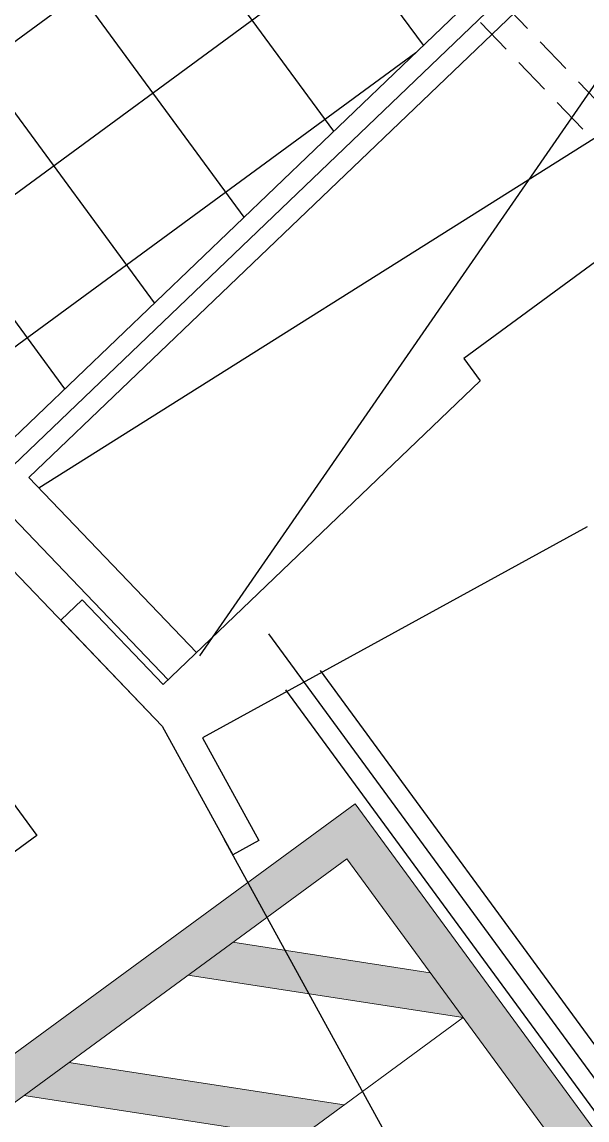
# Model space of a CAD drawing. Header units: millimetres. Extents: x 75184266 to 76346726, y -35850126 to -33679385.
# Drawn here: x 75398920 to 75401790, y -34611972 to -34606396 of the extents above; entities that cross this region are included whole.
import ezdxf

# ---------------------------------------------------------------- set-up
doc = ezdxf.new("R2010")
doc.units = ezdxf.units.MM
doc.header["$LTSCALE"] = 50
doc.header["$MEASUREMENT"] = 0
doc.linetypes.add('HIDDEN2', pattern=[0.1875, 0.125, -0.0625])
doc.linetypes.add('XR-지하3층$0$H', pattern=[1.3, 0.8, -0.5])
for name, color, linetype in [('XR-지하3층$0$5', 5, 'CONTINUOUS'), ('XR-지하3층$0$A-주차', 9, 'CONTINUOUS'), ('XR-지하3층$0$장애인', 11, 'CONTINUOUS')]:
    doc.layers.add(name, color=color, linetype=linetype)
doc.layers.add('건축', color=8, linetype='CONTINUOUS', plot=False)

# ---------------------------------------------------------------- blocks, each defined once
blk = doc.blocks.new('XR-지하3층$0$장애인 주차')
at = {"layer": 'XR-지하3층$0$장애인', "lineweight": 5, "true_color": 0xffffff}
blk.add_hatch(color=7, dxfattribs=at).paths.add_polyline_path([(2472, 3994.9), (2472, -1005.1), (3842, -1005.1), (3842, -805.1), (2672, -805.1), (2672, 3794.9), (5572, 3794.9), (5572, -805.1), (4402, -805.1), (4402, -1005.1), (5772, -1005.1), (5772, 3994.9)])
h = blk.add_hatch(color=7, dxfattribs=at)
h.paths.add_polyline_path([(5572, 2794.9), (5572, 3077.8), (4854.8, 3794.9), (4572, 3794.9)])
h.paths.add_polyline_path([(4572, 3044.9), (4572, 2762.1), (5572, 1762.1), (5572, 2044.9)])
h.paths.add_polyline_path([(4572, 2012.1), (4572, 1729.2), (5572, 729.2), (5572, 1012.1)])
h.paths.add_polyline_path([(5572, -303.6), (5572, -20.8), (4572, 979.2), (4572, 696.4)])
h.paths.add_polyline_path([(4572, -53.6), (4572, -336.5), (5040.6, -805.1), (5323.4, -805.1)])
at = {"layer": 'XR-지하3층$0$5', "lineweight": 5}
for p, q in [((4572, 3794.9), (4572, -805.1)), ((5572, 2794.9), (4572, 3794.9)), ((5572, 3077.8), (4854.8, 3794.9)), ((5572, 2044.9), (4572, 3044.9)), ((5572, 1762.1), (4572, 2762.1))]:
    blk.add_line(p, q, dxfattribs=at)
for points in [[(3842, -1005.1), (2472, -1005.1), (2472, 3994.9), (5772, 3994.9), (5772, -1005.1), (4402, -1005.1)], [(3842, -805.1), (2672, -805.1), (2672, 3794.9), (5572, 3794.9), (5572, -805.1), (4402, -805.1)]]:
    blk.add_lwpolyline(points, dxfattribs=at)
blk = doc.blocks.new('XR-지하3층$0$A$C73B52ADF')
at = {"layer": 'XR-지하3층$0$A-주차', "elevation": 0}
for points in [[(-2037.7, 2465.6), (-37.7, 2465.6), (-37.7, -1134.4), (-2037.7, -1134.4)], [(-1166.3, 2020.7), (-1166.3, 1870.7), (-1832.2, 1870.7), (-1832.2, 2020.7)]]:
    blk.add_lwpolyline(points, close=True, dxfattribs=at)

msp = doc.modelspace()

# ---------------------------------------------------------------- hatches: boundary and pattern name
at = {"layer": '건축', "ltscale": 100}
h = msp.add_hatch(dxfattribs=at)
h.set_pattern_fill('NET', color=256, scale=5000, angle=36.2507)
h.set_pattern_definition([(216.265, (75407715.4, -34606216.7), (369.702, -503.93), []), (306.265, (75407715.4, -34606216.7), (503.93, 369.702), [])])
h.paths.add_polyline_path([(75408902.1, -34599045.6), (75404709.6, -34602121.3), (75403708.9, -34600757.2), (75403121.8, -34601188), (75402333.7, -34601942.8), (75402543.4, -34602161.7), (75402326.7, -34602369.2), (75402082.8, -34602114.5), (75397107.1, -34606879.7), (75398764.9, -34608615.1), (75402995.3, -34604563.6), (75402697.7, -34604252.8), (75403445.1, -34603536.9), (75403661.8, -34603329.4), (75404247, -34603940.4), (75406546.3, -34607074.4), (75408150.8, -34605897.3), (75407467.6, -34604966), (75407032.2, -34605285.4), (75405944.2, -34603802.5), (75406048.6, -34603123.5), (75409849.6, -34600334.9)])

# ---------------------------------------------------------------- linework, layer by layer
msp.add_line((75403281.2, -34604428.3), (75398763.9, -34608754.4), dxfattribs=at)
at = {"layer": '건축', "ltscale": 0.5}
for p, q in [((75402995.3, -34604563.6), (75398672.3, -34608703.6)), ((75403133.7, -34604708), (75398955.1, -34608709.7)), ((75403165.5, -34604776.7), (75399821.1, -34609614)), ((75399004.6, -34608761.4), (75403981.8, -34605628.9)), ((75402025.5, -34607472.1), (75401163.1, -34608104.9)), ((75401163.1, -34608104.9), (75401246.3, -34608218.4)), ((75401163.1, -34608104.9), (75401246.3, -34608218.4)), ((75398672.3, -34608703.6), (75399661.4, -34609736.5)), ((75398955.1, -34608709.7), (75399805.8, -34609598.1)), ((75400434.2, -34609690), (75410599.3, -34623555.1)), ((75400257.3, -34609787), (75410498, -34623755.1))]:
    msp.add_line(p, q, dxfattribs=at)
at = {"layer": '건축', "linetype": 'HIDDEN2', "ltscale": 30}
for p, q in [((75402265.5, -34607242.3), (75400747.2, -34605657.1)), ((75402157.1, -34607346.1), (75400638.8, -34605760.9))]:
    msp.add_line(p, q, dxfattribs=at)
at = {"layer": '건축'}
for p, q in [((75401246.3, -34608218.4), (75399636.7, -34609760.1)), ((75401789.7, -34608958.9), (75399835.8, -34610031.5)), ((75399225.2, -34609330.4), (75399116.8, -34609434.2)), ((75399636.7, -34609760.1), (75399225.2, -34609330.4)), ((75399632.1, -34609972.2), (75399116.8, -34609434.2)), ((75399632.1, -34609972.2), (75399990.7, -34610625.2)), ((75399835.8, -34610031.5), (75400122.1, -34610553.1)), ((75400122.1, -34610553.1), (75399990.7, -34610625.2))]:
    msp.add_line(p, q, dxfattribs=at)
at = {"layer": '건축', "linetype": 'XR-지하3층$0$H', "ltscale": 50}
msp.add_lwpolyline([(75402473.8, -34615148.5), (75399632.1, -34609972.2), (75395547.6, -34605707.7), (75395150.4, -34606088.1), (75390979.5, -34601733.4), (75389236.4, -34599913.5), (75387725, -34598335.5), (75388653, -34597446.7), (75387667.3, -34596417.6), (75393387, -34590939.3), (75396091.6, -34593763), (75396958.2, -34592933), (75402395, -34598609.3), (75401438.1, -34599525.8), (75402866.4, -34601017.1)], dxfattribs=at)
at = {"layer": '건축', "ltscale": 100}
msp.add_lwpolyline([(75410622, -34623755.1), (75400173.5, -34609503.6)], dxfattribs=at)

# ---------------------------------------------------------------- block references
at = {"layer": '건축', "rotation": 306.2476159917877}
msp.add_blockref('XR-지하3층$0$A$C73B52ADF', (75397028.2, -34612015.3, 0), dxfattribs=at)
at = {"layer": '건축', "xscale": -1, "rotation": 306.2469333594607}
msp.add_blockref('XR-지하3층$0$장애인 주차', (75400803.2, -34617383, 0), dxfattribs=at)

doc.saveas('drawing.dxf')
